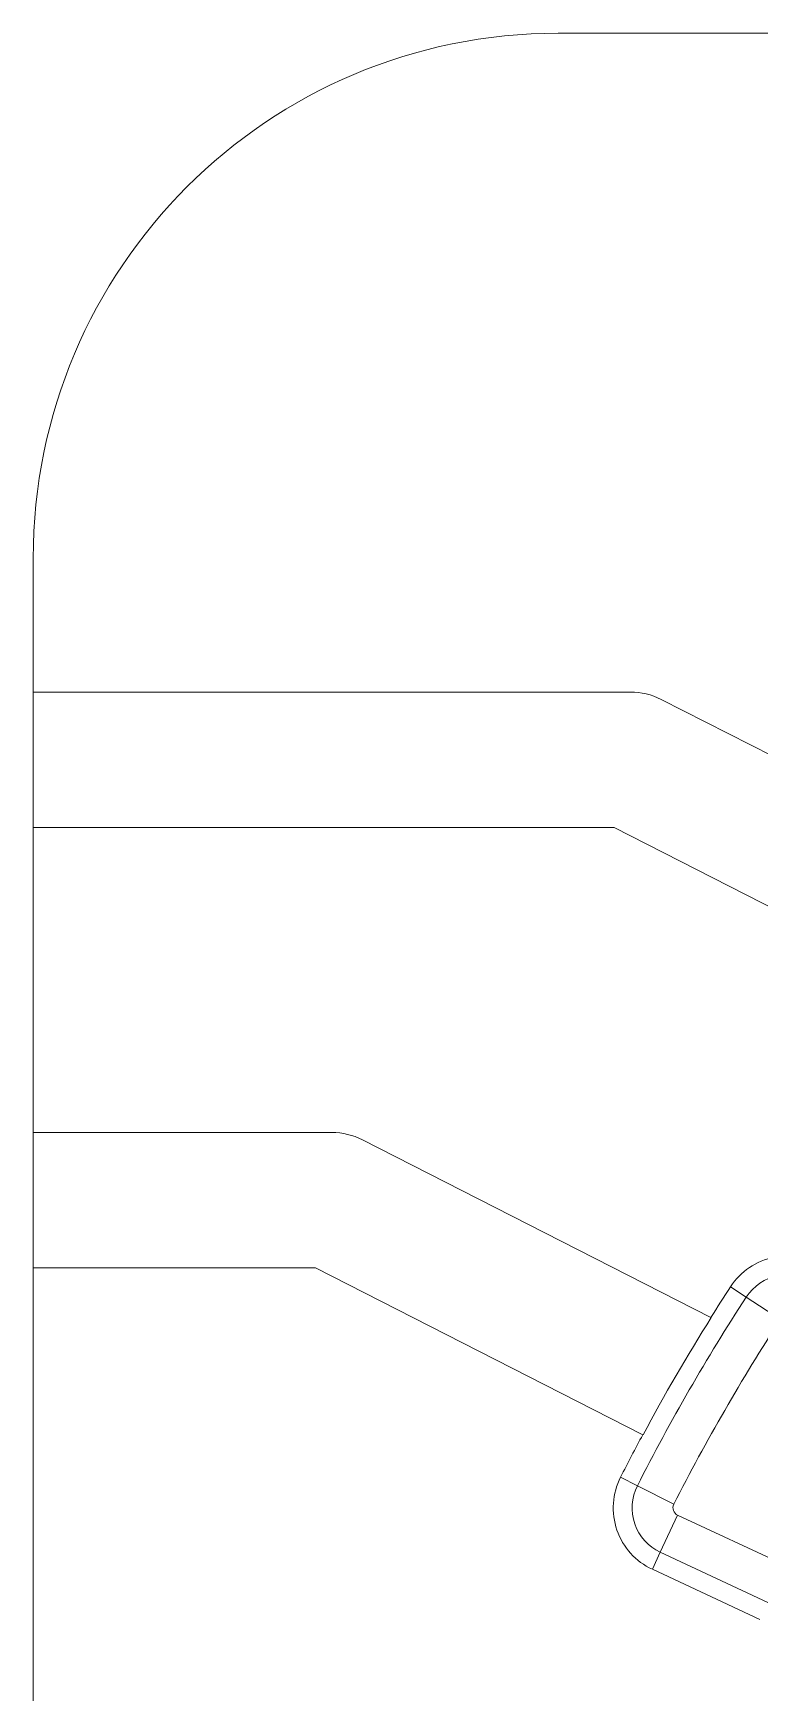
# Model space of a CAD drawing. Header units: millimetres. Extents: x 682 to 1299, y 93 to 733.
# Drawn here: x 682.2 to 768, y 537.4 to 733.4 of the extents above; entities that cross this region are included whole.
import ezdxf

# ---------------------------------------------------------------- set-up
doc = ezdxf.new("R2010")
doc.units = ezdxf.units.MM
doc.layers.add('core', color=7, linetype='Continuous', lineweight=20)

msp = doc.modelspace()

# ---------------------------------------------------------------- linework, layer by layer
at = {"layer": 'core'}
for p, q in [((883.835, 733.386), (744.195, 733.386)), ((682.195, 671.386), (682.195, 655.587)), ((682.195, 655.587), (752.744, 655.587)), ((682.195, 639.587), (682.195, 655.587)), ((803.041, 630.951), (756.375, 654.716)), ((682.195, 639.587), (750.825, 639.587)), ((682.195, 639.587), (682.195, 603.586)), ((750.825, 639.587), (791.075, 619.089)), ((682.195, 603.586), (717.469, 603.586)), ((682.195, 587.586), (682.195, 603.586)), ((762.261, 581.753), (721.1, 602.715)), ((682.195, 587.586), (715.55, 587.586)), ((682.195, 587.586), (682.195, 531.88)), ((715.55, 587.586), (754.209, 567.898)), ((764.567, 585.363), (766.43, 584.15)), ((770.477, 581.514), (766.43, 584.15)), ((762.285, 581.74), (762.261, 581.753)), ((754.233, 567.886), (754.209, 567.898)), ((751.586, 562.878), (753.567, 561.871)), ((757.873, 559.684), (753.567, 561.871)), ((758.318, 558.396), (756.277, 554.019)), ((771.014, 552.476), (758.318, 558.396)), ((755.338, 552.005), (756.277, 554.019)), ((768.973, 548.099), (756.277, 554.019)), ((755.338, 552.005), (768.033, 546.085))]:
    msp.add_line(p, q, dxfattribs=at)
for centre, radius, start, end in [((744.195, 671.386), 62, 90, 180), ((752.744, 647.587), 8, 63.01207, 90), ((967.195, 453.386), 202.61, 0, 180), ((967.195, 453.386), 201.12, 0, 180), ((717.469, 595.586), 8, 63.01207, 90), ((771.271, 580.997), 8, 55, 146.92263), ((771.271, 580.997), 5.778, 55, 146.92263), ((967.195, 453.386), 239.595, 146.92263, 153.07737), ((967.195, 453.386), 241.818, 146.92263, 147.93763), ((967.195, 453.386), 241.791, 147.93706, 151.73502), ((967.195, 453.386), 234.766, 146.92263, 153.07737), ((967.195, 453.386), 241.818, 151.73516, 153.07737), ((758.718, 559.255), 8, 153.07737, 245), ((758.718, 559.255), 5.778, 153.07737, 245), ((758.718, 559.255), 0.948, 153.07737, 245)]:
    msp.add_arc(centre, radius, start, end, dxfattribs=at)

doc.saveas('drawing.dxf')
